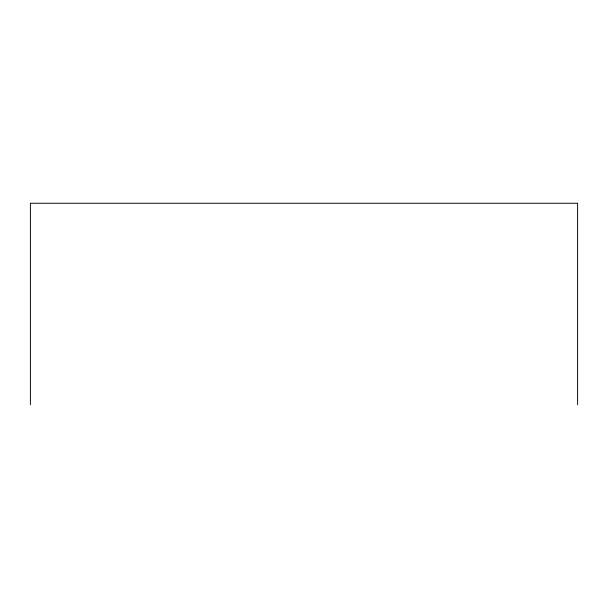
<?xml version="1.0" encoding="UTF-8"?>
<svg xmlns="http://www.w3.org/2000/svg" width="608" height="608" viewBox="0 0 608 608"><rect width="100%" height="100%" fill="white"/><g stroke="black" fill="none" stroke-linecap="round" stroke-linejoin="round"><path stroke-width="0.91" d="M577.6 404.738L577.6 203.262L30.4 203.262L30.4 404.738"/></g></svg>
